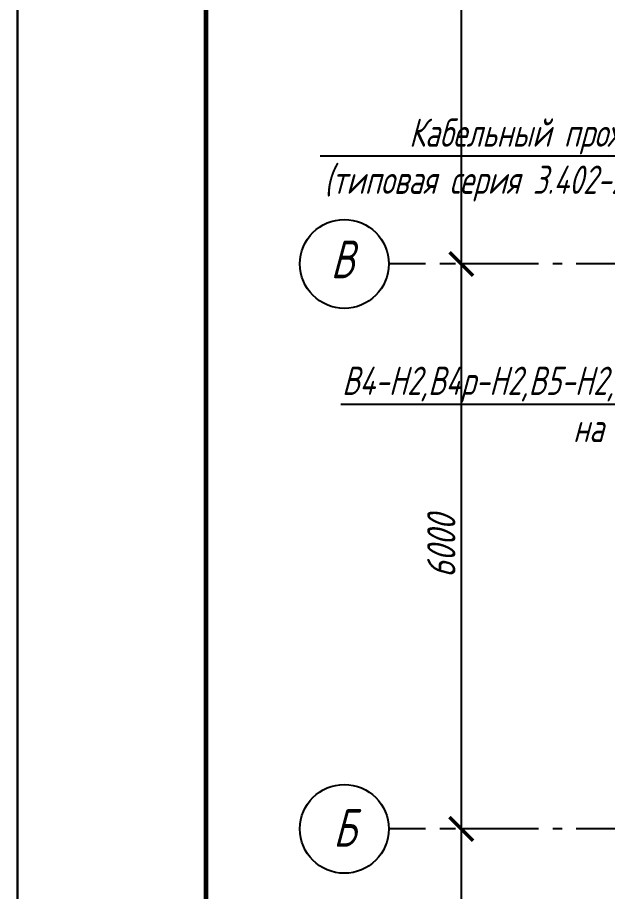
# Model space of a CAD drawing. Header units: millimetres. Extents: x -10490 to 5162, y -5053 to 76.
# Drawn here: x -4846 to -4783.4, y -95.2 to -2.4 of the extents above; entities that cross this region are included whole.
import ezdxf
from ezdxf import colors
from ezdxf.entities.mleader import LeaderData, LeaderLine
from ezdxf.math import Vec2, Vec3

# ---------------------------------------------------------------- set-up
doc = ezdxf.new("R2010")
doc.units = ezdxf.units.MM
doc.linetypes.add('gost6', pattern=[12, 8, -1.5, 1, -1.5])
doc.layers.get('Defpoints').update_dxf_attribs({"color": 33})
for name, color, linetype, lineweight in [('Линия выноска', 137, 'Continuous', 25), ('Осевая', 4, 'gost6', 25), ('Размерная', 4, 'Continuous', 25), ('Рамка толстая', 7, 'Continuous', 60), ('Рамка тонкая', 5, 'Continuous', 25), ('Текст', 2, 'Continuous', 25)]:
    doc.layers.add(name, color=color, linetype=linetype, lineweight=lineweight)
doc.styles.add('gost shx', font='gost.shx', dxfattribs={"oblique": 15})
doc.styles.add('SIMPLEX', font='simplex.shx', dxfattribs={"width": 0.7, "oblique": 15})
doc.styles.add('СИМПЛЕКС', font='simplex.shx', dxfattribs={"width": 0.7, "oblique": 15, "height": 500})
doc.dimstyles.new('ISO-25', dxfattribs={"dimtxt": 3, "dimasz": 2.5, "dimexe": 1.25, "dimexo": 0.625, "dimtad": 1, "dimtxsty": 'gost shx', "dimcen": 2.5, "dimclrt": 2, "dimadec": 0, "dimazin": 0, "dimtfac": 1, "dimtmove": 0, "dimatfit": 3, "dimfxl": 1, "dimarcsym": 0})

# ---------------------------------------------------------------- blocks, each defined once
blk = doc.blocks.new('_ArchTick')
at = {"color": 0, "linetype": 'ByBlock', "const_width": 0.15}
blk.add_lwpolyline([(-0.5, -0.5), (0.5, 0.5)], dxfattribs=at)
blk = doc.blocks.new('*D485')
at = {"layer": 'Defpoints', "color": 0, "transparency": 16777216}
for p in [(-4798.903, 31.454), (-4798.903, -28.546), (-4798.903, -28.546)]:
    blk.add_point(p, dxfattribs=at)
at = {"layer": 'Размерная', "color": 0, "lineweight": -2, "transparency": 16777216}
for p, q in [((-4799.528, 31.454), (-4800.153, 31.454)), ((-4798.903, 31.454), (-4798.903, -28.546)), ((-4799.528, -28.546), (-4800.153, -28.546))]:
    blk.add_line(p, q, dxfattribs=at)
at = {"layer": 'Размерная', "color": 0, "lineweight": -2, "transparency": 16777216, "xscale": 2.5, "yscale": 2.5, "zscale": 2.5}
for p, rotation in [((-4798.903, 31.454), 90), ((-4798.903, -28.546), 270)]:
    blk.add_blockref('_ArchTick', p, dxfattribs=dict(at, rotation=rotation))
at = {"layer": 'Размерная', "color": 2, "transparency": 16777216, "insert": (-4801.028, 1.454), "char_height": 3, "attachment_point": 5, "rotation": 90, "style": 'gost shx'}
blk.add_mtext('6000', dxfattribs=at)
blk = doc.blocks.new('*D486')
at = {"layer": 'Defpoints', "color": 0, "transparency": 16777216}
for p in [(-4798.903, -28.546), (-4798.903, -88.546), (-4798.903, -88.546)]:
    blk.add_point(p, dxfattribs=at)
at = {"layer": 'Размерная', "color": 0, "lineweight": -2, "transparency": 16777216}
for p, q in [((-4799.528, -28.546), (-4800.153, -28.546)), ((-4798.903, -28.546), (-4798.903, -88.546)), ((-4799.528, -88.546), (-4800.153, -88.546))]:
    blk.add_line(p, q, dxfattribs=at)
at = {"layer": 'Размерная', "color": 0, "lineweight": -2, "transparency": 16777216, "xscale": 2.5, "yscale": 2.5, "zscale": 2.5}
for p, rotation in [((-4798.903, -28.546), 90), ((-4798.903, -88.546), 270)]:
    blk.add_blockref('_ArchTick', p, dxfattribs=dict(at, rotation=rotation))
at = {"layer": 'Размерная', "color": 2, "transparency": 16777216, "insert": (-4801.028, -58.546), "char_height": 3, "attachment_point": 5, "rotation": 90, "style": 'gost shx'}
blk.add_mtext('6000', dxfattribs=at)
blk = doc.blocks.new('*D487')
at = {"layer": 'Defpoints', "color": 0, "transparency": 16777216}
for p in [(-4798.903, -88.546), (-4798.903, -118.546), (-4798.903, -118.546)]:
    blk.add_point(p, dxfattribs=at)
at = {"layer": 'Размерная', "color": 0, "lineweight": -2, "transparency": 16777216}
for p, q in [((-4799.528, -88.546), (-4800.153, -88.546)), ((-4798.903, -88.546), (-4798.903, -118.546)), ((-4799.528, -118.546), (-4800.153, -118.546))]:
    blk.add_line(p, q, dxfattribs=at)
at = {"layer": 'Размерная', "color": 0, "lineweight": -2, "transparency": 16777216, "xscale": 2.5, "yscale": 2.5, "zscale": 2.5}
for p, rotation in [((-4798.903, -88.546), 90), ((-4798.903, -118.546), 270)]:
    blk.add_blockref('_ArchTick', p, dxfattribs=dict(at, rotation=rotation))
at = {"layer": 'Размерная', "color": 2, "transparency": 16777216, "insert": (-4801.028, -103.546), "char_height": 3, "attachment_point": 5, "rotation": 90, "style": 'gost shx'}
blk.add_mtext('2970', dxfattribs=at)
blk = doc.blocks.new('A$C0CDB385D')
at = {"layer": 'Рамка толстая'}
blk.add_line((20, 415), (20, 5), dxfattribs=at)
at = {"layer": 'Рамка тонкая'}
for p, q in [((0, 420), (0, 0)), ((594, 0), (594, 420))]:
    blk.add_line(p, q, dxfattribs=at)
blk = doc.blocks.new('_None')
blk = doc.blocks.new('_DotBlank')
at = {"color": 0, "linetype": 'ByBlock', "lineweight": -2}
blk.add_line((-0.5, 0), (-1, 0), dxfattribs=at)
blk.add_circle((0, 0), 0.5, dxfattribs=at)

msp = doc.modelspace()

# ---------------------------------------------------------------- linework, layer by layer
at = {"layer": 'Осевая'}
for p, q in [((-4766.69156, -28.54645), (-4806.60673, -28.54645)), ((-4797.7748, -28.54645), (-4797.7748, -28.54645)), ((-4766.69156, -88.54645), (-4806.60673, -88.54645))]:
    msp.add_line(p, q, dxfattribs=at)
at = {"layer": 'Рамка тонкая'}
for centre in [(-4811.32517, -28.54645), (-4811.32517, -88.54645)]:
    msp.add_circle(centre, 4.71844, dxfattribs=at)

# ---------------------------------------------------------------- block references
for p in [(-5440.0436, -344.14684), (-4846.0436, -344.14684)]:
    msp.add_blockref('A$C0CDB385D', p)

# ---------------------------------------------------------------- texts
at = {"layer": 'Текст', "char_height": 4, "attachment_point": 1, "style": 'SIMPLEX'}
for s, insert in [('B', (-4812.77174, -26.06092)), ('Б', (-4812.50335, -86.43357))]:
    msp.add_mtext(s, dxfattribs=dict(at, insert=insert))

# ---------------------------------------------------------------- dimensions: what is measured, and where the dimension line sits
at = {"layer": 'Размерная'}
for base, p1, p2, picture, middle in [((-4798.90295, -28.54645), (-4798.90295, 31.45355), (-4798.90295, -28.54645), '*D485', (-4801.02795, 1.45355)), ((-4798.90295, -88.54645), (-4798.90295, -28.54645), (-4798.90295, -88.54645), '*D486', (-4801.02795, -58.54645))]:
    dim = msp.add_linear_dim(base=base, p1=p1, p2=p2, angle=90, dimstyle='ISO-25', override={"dimlfac": 100, "dimrnd": 500, "dimblk1": 'ArchTick', "dimblk2": 'ArchTick', "dimsah": 1}, dxfattribs=at)
    dim.commit()
    dim.dimension.update_dxf_attribs({"geometry": picture, "text_midpoint": middle})
dim = msp.add_linear_dim(base=(-4798.90295, -118.54645), p1=(-4798.90295, -88.54645), p2=(-4798.90295, -118.54645), angle=90, text='2970', dimstyle='ISO-25', override={"dimlfac": 100, "dimrnd": 500, "dimblk1": 'ArchTick', "dimblk2": 'ArchTick', "dimsah": 1}, dxfattribs=at)
dim.commit()
dim.dimension.update_dxf_attribs({"geometry": '*D487', "text_midpoint": (-4801.02795, -103.54645)})

# ---------------------------------------------------------------- leaders
at = {"layer": 'Линия выноска'}
ml = msp.add_multileader_mtext('Standard', dxfattribs=at)
ml.set_content('Кабельные проходы\\P(типовая серия 3.402-24)', color=2, style='SIMPLEX')
ml.set_leader_properties()
ml.set_arrow_properties(name='DOTBLANK')
ml.build(insert=Vec2(0, 0))
ml.multileader.update_dxf_attribs({"text_left_attachment_type": 6, "text_right_attachment_type": 6, "dogleg_length": 1, "arrow_head_size": 10})
ctx = ml.context
ctx.base_point, ctx.char_height, ctx.arrow_head_size, ctx.plane_origin = Vec3(-4826.83225, 19.49942), 3, 10, Vec3(-4832.42003, -144.64395)
ctx.left_attachment, ctx.right_attachment, ctx.text_align_type = 6, 6, 2
notes = []
notes.append((ctx, [(0, (1, 1, 0), (-4776.99635, 19.49942), (-1, 0), 1, [(1, [(-4762.22632, 5.85317), (-4762.62338, -5.46637)], 0, [])])]))
ctx.mtext.insert, ctx.mtext.alignment, ctx.mtext.flow_direction = Vec3(-4779.99635, 23.49942), 3, 5
ml = msp.add_multileader_mtext('Standard', dxfattribs=at)
ml.set_content('Кабельный проход\\P(типовая серия 3.402-24)', color=2, style='SIMPLEX')
ml.set_leader_properties()
ml.set_arrow_properties(name='DOTBLANK')
ml.build(insert=Vec2(0, 0))
ml.multileader.update_dxf_attribs({"text_left_attachment_type": 6, "text_right_attachment_type": 6, "dogleg_length": 1, "arrow_head_size": 10})
ctx = ml.context
ctx.base_point, ctx.char_height, ctx.arrow_head_size, ctx.plane_origin = Vec3(-4825.8847, -17.10523), 3, 10, Vec3(-4833.90894, -178.20276)
ctx.left_attachment, ctx.right_attachment, ctx.text_align_type = 6, 6, 2
notes.append((ctx, [(0, (1, 1, 0), (-4776.0488, -17.10523), (-1, 0), 1, [(0, [(-4762.81882, -32.94683)], 0, [])])]))
ctx.mtext.insert, ctx.mtext.alignment, ctx.mtext.flow_direction = Vec3(-4779.0488, -13.10523), 3, 5
ml = msp.add_multileader_mtext('Standard', dxfattribs=at)
ml.set_content('В4-Н2,В4р-Н2,В5-Н2,В5р-Н2\\Pна кровлю', color=2, style='СИМПЛЕКС')
ml.set_leader_properties()
ml.set_arrow_properties(name='NONE')
ml.build(insert=Vec2(0, 0))
ml.multileader.update_dxf_attribs({"text_left_attachment_type": 6, "text_right_attachment_type": 6, "dogleg_length": 0, "arrow_head_size": 2})
ctx = ml.context
ctx.base_point, ctx.char_height, ctx.arrow_head_size, ctx.plane_origin = Vec3(-4825.14914, -43.46024), 3, 2, Vec3(-4725.53785, -57.70336)
ctx.left_attachment, ctx.right_attachment, ctx.text_align_type = 6, 6, 2
notes.append((ctx, [(1, (1, 1, 0), (-4770.7984, -43.46024), (-1, 0), 0, [(0, [(-4767.69156, -49.54637)], 0, [])])]))
ctx.mtext.insert, ctx.mtext.alignment, ctx.mtext.flow_direction = Vec3(-4772.7984, -39.46024), 3, 5
for ctx, leaders in notes:
    for number, flags, end, landing, length, lines in leaders:
        leader = LeaderData()
        leader.index, (leader.has_last_leader_line, leader.has_dogleg_vector, leader.attachment_direction) = number, flags
        leader.last_leader_point, leader.dogleg_vector, leader.dogleg_length = Vec3(end), Vec3(landing), length
        for number, points, colour, breaks in lines:
            line = LeaderLine()
            line.index, line.vertices, line.color, line.breaks = number, Vec3.list(points), colors.encode_raw_color(colour), breaks
            leader.lines.append(line)
        ctx.leaders.append(leader)

doc.saveas('drawing.dxf')
